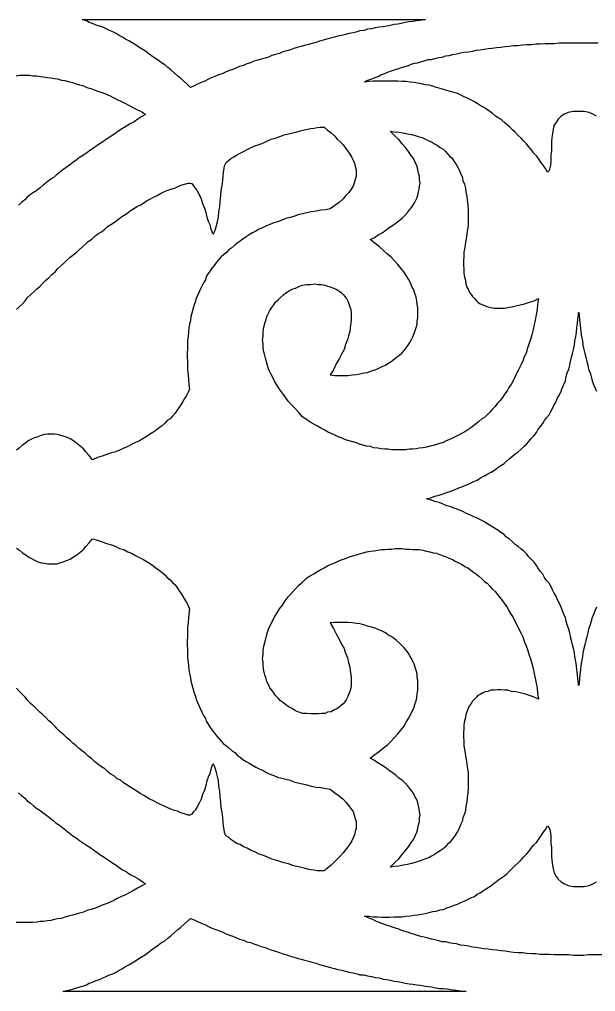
# Model space of a CAD drawing. Extents: x -372 to 372, y -358 to 358.
# Drawn here: x -201.6 to -160.5, y -146.8 to -77.5 of the extents above; entities that cross this region are included whole.
import ezdxf

# ---------------------------------------------------------------- set-up
doc = ezdxf.new("R2010")
doc.units = 0
doc.layers.add('LAYER_1', color=18, linetype='CONTINUOUS')

msp = doc.modelspace()

# ---------------------------------------------------------------- linework, layer by layer
at = {"layer": 'LAYER_1'}
for points in [[(-172.755, -77.538), (-173.03, -77.575), (-173.27, -77.613), (-173.545, -77.65), (-173.819, -77.687), (-174.094, -77.724), (-174.368, -77.799), (-174.609, -77.836), (-174.883, -77.873), (-175.158, -77.948), (-175.398, -77.985), (-175.673, -78.022), (-175.948, -78.06), (-176.222, -78.097), (-176.497, -78.171), (-176.771, -78.209), (-177.046, -78.283), (-177.321, -78.321), (-177.527, -78.395), (-177.801, -78.47), (-178.076, -78.507), (-178.35, -78.581), (-178.625, -78.656), (-178.9, -78.693), (-179.14, -78.768), (-179.415, -78.842), (-179.689, -78.917), (-179.929, -78.991), (-180.204, -79.066), (-180.444, -79.14), (-180.719, -79.215), (-180.994, -79.289), (-181.268, -79.364), (-181.508, -79.438), (-181.783, -79.513), (-182.023, -79.587), (-182.264, -79.662), (-182.538, -79.737), (-182.813, -79.811), (-183.053, -79.923), (-183.328, -79.997), (-183.602, -80.072), (-183.843, -80.184), (-184.083, -80.258), (-184.358, -80.333), (-184.598, -80.407), (-184.873, -80.482), (-185.113, -80.594), (-185.387, -80.668), (-185.628, -80.78), (-185.902, -80.854), (-186.108, -80.966), (-186.383, -81.078), (-186.623, -81.153), (-186.898, -81.264), (-187.138, -81.376), (-187.413, -81.451), (-187.653, -81.562), (-187.928, -81.674), (-188.168, -81.786), (-188.374, -81.898), (-188.649, -82.01), (-188.889, -82.121), (-189.129, -82.233), (-189.404, -82.345), (-189.644, -82.121), (-189.85, -81.935), (-190.09, -81.711), (-190.331, -81.525), (-190.537, -81.339), (-190.777, -81.115), (-191.017, -80.929), (-191.223, -80.743), (-191.463, -80.594), (-191.704, -80.407), (-191.944, -80.258), (-192.184, -80.109), (-192.425, -79.923), (-192.596, -79.774), (-192.836, -79.625), (-193.077, -79.476), (-193.317, -79.327), (-193.557, -79.178), (-193.798, -79.029), (-194.038, -78.917), (-194.244, -78.768), (-194.484, -78.656), (-194.69, -78.507), (-194.93, -78.395), (-195.171, -78.283), (-195.411, -78.171), (-195.651, -78.06), (-195.892, -77.985), (-196.132, -77.911), (-196.372, -77.799), (-196.612, -77.724), (-196.818, -77.613), (-197.024, -77.538), (-197.124, -77.507), (-172.641, -77.507)], [(-174.849, -85.512), (-174.54, -85.55), (-174.231, -85.587), (-173.922, -85.661), (-173.648, -85.699), (-173.373, -85.773), (-173.167, -85.848), (-172.892, -85.922), (-172.652, -86.034), (-172.412, -86.146), (-172.206, -86.22), (-172, -86.369), (-171.794, -86.481), (-171.588, -86.63), (-171.382, -86.742), (-171.21, -86.928), (-171.073, -87.077), (-170.901, -87.264), (-170.764, -87.375), (-170.627, -87.599), (-170.489, -87.785), (-170.352, -88.009), (-170.249, -88.233), (-170.146, -88.456), (-170.043, -88.717), (-169.975, -88.978), (-169.872, -89.239), (-169.803, -89.537), (-169.769, -89.798), (-169.7, -90.096), (-169.666, -90.394), (-169.631, -90.729), (-169.597, -91.102), (-169.597, -91.474), (-169.597, -91.847), (-169.597, -92.182), (-169.666, -92.592), (-169.734, -93.002), (-169.803, -93.375), (-169.837, -93.747), (-169.906, -94.083), (-169.906, -94.381), (-169.94, -94.716), (-169.94, -95.014), (-169.906, -95.312), (-169.906, -95.611), (-169.872, -95.871), (-169.803, -96.095), (-169.769, -96.356), (-169.7, -96.579), (-169.597, -96.728), (-169.528, -96.915), (-169.391, -97.101), (-169.288, -97.25), (-169.151, -97.399), (-169.013, -97.548), (-168.91, -97.66), (-168.739, -97.772), (-168.567, -97.846), (-168.396, -97.921), (-168.19, -97.995), (-167.984, -98.033), (-167.743, -98.07), (-167.022, -98.07), (-166.782, -98.033), (-166.508, -97.995), (-166.199, -97.921), (-165.89, -97.846), (-165.581, -97.772), (-165.237, -97.66), (-164.894, -97.548), (-164.585, -97.399), (-164.654, -97.809), (-164.688, -98.182), (-164.757, -98.554), (-164.826, -98.927), (-164.894, -99.262), (-164.963, -99.598), (-165.066, -99.97), (-165.169, -100.306), (-165.272, -100.641), (-165.375, -100.939), (-165.478, -101.275), (-165.615, -101.535), (-165.718, -101.834), (-165.855, -102.132), (-165.993, -102.43), (-166.13, -102.691), (-166.267, -102.989), (-166.405, -103.25), (-166.542, -103.51), (-166.714, -103.734), (-166.817, -103.958), (-166.988, -104.181), (-167.16, -104.442), (-167.331, -104.666), (-167.503, -104.852), (-167.675, -105.075), (-167.881, -105.299), (-168.052, -105.485), (-168.258, -105.672), (-168.43, -105.858), (-168.636, -105.97), (-168.842, -106.156), (-169.013, -106.305), (-169.219, -106.454), (-169.425, -106.603), (-169.631, -106.752), (-169.837, -106.901), (-170.078, -107.013), (-170.284, -107.125), (-170.524, -107.237), (-170.73, -107.348), (-170.97, -107.46), (-171.176, -107.535), (-171.382, -107.647), (-171.622, -107.721), (-171.863, -107.796), (-172.103, -107.87), (-172.343, -107.907), (-172.583, -107.982), (-172.824, -108.019), (-173.098, -108.056), (-173.304, -108.094), (-173.545, -108.131), (-173.785, -108.131), (-174.06, -108.168), (-175.055, -108.168), (-175.33, -108.131), (-175.536, -108.131), (-175.81, -108.094), (-176.05, -108.056), (-176.325, -108.019), (-176.565, -107.945), (-176.84, -107.907), (-177.08, -107.833), (-177.355, -107.758), (-177.561, -107.684), (-177.835, -107.609), (-178.076, -107.535), (-178.35, -107.46), (-178.591, -107.348), (-178.865, -107.237), (-179.106, -107.125), (-179.38, -107.013), (-179.621, -106.901), (-179.861, -106.752), (-180.101, -106.64), (-180.341, -106.491), (-180.616, -106.342), (-180.856, -106.193), (-181.097, -106.044), (-181.406, -105.821), (-181.68, -105.523), (-181.92, -105.262), (-182.195, -104.964), (-182.435, -104.703), (-182.641, -104.405), (-182.847, -104.144), (-183.053, -103.846), (-183.225, -103.585), (-183.396, -103.324), (-183.534, -103.026), (-183.671, -102.765), (-183.808, -102.467), (-183.911, -102.169), (-183.98, -101.908), (-184.049, -101.647), (-184.117, -101.349), (-184.186, -101.126), (-184.22, -100.865), (-184.22, -100.604), (-184.255, -100.343), (-184.22, -100.082), (-184.22, -99.821), (-184.186, -99.56), (-184.152, -99.337), (-184.083, -99.076), (-184.014, -98.89), (-183.946, -98.666), (-183.843, -98.443), (-183.74, -98.256), (-183.602, -98.033), (-183.465, -97.846), (-183.328, -97.66), (-183.156, -97.474), (-182.985, -97.325), (-182.779, -97.138), (-182.607, -96.989), (-182.367, -96.84), (-182.161, -96.728), (-181.92, -96.654), (-181.68, -96.542), (-181.406, -96.43), (-181.131, -96.393), (-180.822, -96.393), (-180.547, -96.356), (-180.307, -96.393), (-180.032, -96.393), (-179.792, -96.43), (-179.621, -96.505), (-179.38, -96.579), (-179.209, -96.654), (-179.003, -96.728), (-178.831, -96.84), (-178.659, -96.952), (-178.522, -97.101), (-178.385, -97.25), (-178.282, -97.399), (-178.179, -97.586), (-178.11, -97.772), (-178.041, -97.995), (-177.973, -98.182), (-177.938, -98.443), (-177.938, -98.666), (-177.938, -98.927), (-177.973, -99.151), (-178.007, -99.449), (-178.041, -99.747), (-178.144, -100.045), (-178.213, -100.343), (-178.35, -100.678), (-178.453, -101.014), (-178.625, -101.349), (-178.797, -101.684), (-179.003, -102.057), (-179.209, -102.467), (-179.449, -102.84), (-179.106, -102.877), (-178.179, -102.877), (-177.87, -102.84), (-177.561, -102.802), (-177.321, -102.765), (-177.046, -102.691), (-176.771, -102.653), (-176.497, -102.542), (-176.222, -102.467), (-175.982, -102.355), (-175.742, -102.243), (-175.501, -102.132), (-175.33, -102.02), (-175.089, -101.871), (-174.883, -101.722), (-174.712, -101.573), (-174.506, -101.424), (-174.334, -101.275), (-174.162, -101.088), (-174.025, -100.902), (-173.888, -100.716), (-173.751, -100.529), (-173.648, -100.306), (-173.545, -100.119), (-173.442, -99.896), (-173.373, -99.672), (-173.304, -99.449), (-173.236, -99.225), (-173.236, -99.002), (-173.201, -98.778), (-173.201, -98.554), (-173.201, -98.294), (-173.201, -98.033), (-173.236, -97.809), (-173.27, -97.548), (-173.304, -97.287), (-173.407, -97.027), (-173.476, -96.766), (-173.613, -96.542), (-173.716, -96.281), (-173.854, -96.02), (-174.025, -95.76), (-174.197, -95.499), (-174.403, -95.238), (-174.609, -94.977), (-174.849, -94.716), (-175.089, -94.455), (-175.364, -94.232), (-175.639, -93.971), (-175.913, -93.71), (-176.256, -93.449), (-176.6, -93.188), (-176.291, -93.039), (-176.016, -92.853), (-175.742, -92.704), (-175.467, -92.518), (-175.227, -92.331), (-174.986, -92.182), (-174.746, -91.996), (-174.54, -91.847), (-174.3, -91.661), (-174.128, -91.474), (-173.922, -91.251), (-173.785, -91.064), (-173.613, -90.878), (-173.476, -90.655), (-173.373, -90.468), (-173.27, -90.245), (-173.201, -90.021), (-173.133, -89.798), (-173.098, -89.611), (-173.064, -89.388), (-173.03, -89.164), (-173.064, -88.941), (-173.064, -88.68), (-173.133, -88.456), (-173.201, -88.195), (-173.27, -87.934), (-173.373, -87.674), (-173.51, -87.413), (-173.682, -87.189), (-173.854, -86.928), (-174.06, -86.63), (-174.3, -86.369), (-174.54, -86.071), (-174.849, -85.773), (-175.158, -85.475)], [(-174.06, -115.248), (-173.785, -115.248), (-173.545, -115.285), (-173.098, -115.285), (-172.824, -115.323), (-172.583, -115.397), (-172.343, -115.435), (-172.103, -115.509), (-171.863, -115.546), (-171.622, -115.621), (-171.382, -115.733), (-171.176, -115.807), (-170.97, -115.882), (-170.73, -115.993), (-170.524, -116.105), (-170.284, -116.217), (-170.078, -116.329), (-169.837, -116.478), (-169.631, -116.59), (-169.425, -116.739), (-169.219, -116.888), (-169.013, -117.037), (-168.842, -117.186), (-168.636, -117.372), (-168.43, -117.559), (-168.258, -117.67), (-168.052, -117.894), (-167.881, -118.08), (-167.675, -118.267), (-167.503, -118.49), (-167.331, -118.714), (-167.16, -118.937), (-166.988, -119.161), (-166.817, -119.384), (-166.714, -119.645), (-166.542, -119.906), (-166.405, -120.13), (-166.267, -120.391), (-166.13, -120.651), (-165.993, -120.949), (-165.855, -121.21), (-165.718, -121.508), (-165.615, -121.807), (-165.478, -122.142), (-165.375, -122.403), (-165.272, -122.738), (-165.169, -123.073), (-165.066, -123.409), (-164.963, -123.744), (-164.894, -124.117), (-164.826, -124.452), (-164.757, -124.788), (-164.688, -125.16), (-164.654, -125.533), (-164.585, -125.943), (-164.894, -125.794), (-165.237, -125.682), (-165.581, -125.57), (-165.89, -125.496), (-166.199, -125.421), (-166.508, -125.384), (-166.782, -125.309), (-167.022, -125.309), (-167.263, -125.272), (-167.503, -125.272), (-167.743, -125.309), (-167.984, -125.309), (-168.19, -125.384), (-168.396, -125.421), (-168.567, -125.496), (-168.739, -125.607), (-168.91, -125.682), (-169.013, -125.794), (-169.151, -125.943), (-169.288, -126.092), (-169.391, -126.241), (-169.528, -126.427), (-169.597, -126.613), (-169.7, -126.837), (-169.769, -127.023), (-169.803, -127.247), (-169.872, -127.508), (-169.906, -127.769), (-169.906, -128.029), (-169.94, -128.328), (-169.94, -128.626), (-169.906, -128.961), (-169.906, -129.259), (-169.837, -129.632), (-169.803, -129.967), (-169.734, -130.377), (-169.666, -130.75), (-169.597, -131.16), (-169.597, -131.569), (-169.597, -131.905), (-169.597, -132.277), (-169.631, -132.613), (-169.666, -132.948), (-169.7, -133.246), (-169.769, -133.582), (-169.803, -133.88), (-169.872, -134.103), (-169.975, -134.401), (-170.043, -134.662), (-170.146, -134.886), (-170.249, -135.147), (-170.352, -135.37), (-170.489, -135.557), (-170.627, -135.78), (-170.764, -135.966), (-170.901, -136.153), (-171.073, -136.265), (-171.21, -136.451), (-171.382, -136.6), (-171.588, -136.749), (-171.794, -136.861), (-172, -137.01), (-172.206, -137.122), (-172.412, -137.233), (-172.652, -137.308), (-172.892, -137.42), (-173.167, -137.494), (-173.373, -137.569), (-173.648, -137.643), (-173.922, -137.718), (-174.231, -137.755), (-174.54, -137.83), (-174.849, -137.867), (-175.158, -137.904), (-174.849, -137.606), (-174.54, -137.308), (-174.3, -137.01), (-174.06, -136.712), (-173.854, -136.451), (-173.682, -136.19), (-173.51, -135.929), (-173.373, -135.668), (-173.27, -135.408), (-173.201, -135.147), (-173.133, -134.886), (-173.064, -134.662), (-173.064, -134.401), (-173.03, -134.178), (-173.064, -133.954), (-173.098, -133.768), (-173.133, -133.544), (-173.201, -133.321), (-173.27, -133.097), (-173.373, -132.911), (-173.476, -132.687), (-173.613, -132.501), (-173.785, -132.277), (-173.922, -132.091), (-174.128, -131.905), (-174.3, -131.718), (-174.54, -131.569), (-174.746, -131.383), (-174.986, -131.197), (-175.227, -131.01), (-175.467, -130.824), (-175.742, -130.675), (-176.016, -130.489), (-176.291, -130.302), (-176.6, -130.153), (-176.256, -129.893), (-175.913, -129.632), (-175.639, -129.408), (-175.364, -129.185), (-175.089, -128.924), (-174.849, -128.663), (-174.609, -128.402), (-174.403, -128.141), (-174.197, -127.88), (-174.025, -127.582), (-173.854, -127.321), (-173.716, -127.061), (-173.613, -126.837), (-173.476, -126.576), (-173.407, -126.315), (-173.304, -126.055), (-173.27, -125.831), (-173.236, -125.57), (-173.201, -125.309), (-173.201, -125.048), (-173.201, -124.825), (-173.201, -124.601), (-173.236, -124.378), (-173.236, -124.154), (-173.304, -123.893), (-173.373, -123.67), (-173.442, -123.446), (-173.545, -123.26), (-173.648, -123.036), (-173.751, -122.85), (-173.888, -122.626), (-174.025, -122.44), (-174.162, -122.291), (-174.334, -122.105), (-174.506, -121.956), (-174.712, -121.769), (-174.883, -121.62), (-175.089, -121.471), (-175.33, -121.359), (-175.501, -121.21), (-175.742, -121.099), (-175.982, -120.987), (-176.222, -120.875), (-176.497, -120.8), (-176.771, -120.726), (-177.046, -120.651), (-177.321, -120.577), (-177.561, -120.54), (-177.87, -120.502), (-178.179, -120.465), (-179.106, -120.465), (-179.449, -120.502), (-179.209, -120.912), (-179.003, -121.285), (-178.797, -121.657), (-178.625, -122.03), (-178.453, -122.328), (-178.35, -122.664), (-178.213, -122.999), (-178.144, -123.334), (-178.041, -123.632), (-178.007, -123.931), (-177.973, -124.191), (-177.938, -124.452), (-177.938, -124.676), (-177.938, -124.937), (-177.973, -125.16), (-178.041, -125.384), (-178.11, -125.57), (-178.179, -125.756), (-178.282, -125.943), (-178.385, -126.129), (-178.522, -126.278), (-178.659, -126.39), (-178.831, -126.539), (-179.003, -126.651), (-179.209, -126.725), (-179.38, -126.837), (-179.621, -126.874), (-179.792, -126.949), (-180.032, -126.949), (-180.307, -126.986), (-180.822, -126.986), (-181.131, -126.949), (-181.406, -126.949), (-181.68, -126.874), (-181.92, -126.763), (-182.161, -126.613), (-182.367, -126.502), (-182.607, -126.353), (-182.779, -126.204), (-182.985, -126.055), (-183.156, -125.868), (-183.328, -125.682), (-183.465, -125.496), (-183.602, -125.309), (-183.74, -125.123), (-183.843, -124.899), (-183.946, -124.676), (-184.014, -124.489), (-184.083, -124.266), (-184.152, -124.042), (-184.186, -123.781), (-184.22, -123.521), (-184.22, -123.297), (-184.255, -123.036), (-184.22, -122.775), (-184.22, -122.515), (-184.186, -122.254), (-184.117, -121.993), (-184.049, -121.732), (-183.98, -121.434), (-183.911, -121.173), (-183.808, -120.875), (-183.671, -120.614), (-183.534, -120.316), (-183.396, -120.055), (-183.225, -119.794), (-183.053, -119.496), (-182.847, -119.235), (-182.641, -118.937), (-182.435, -118.639), (-182.195, -118.378), (-181.92, -118.08), (-181.68, -117.819), (-181.406, -117.596), (-181.097, -117.298), (-180.856, -117.149), (-180.616, -117), (-180.341, -116.851), (-180.101, -116.701), (-179.861, -116.59), (-179.621, -116.441), (-179.38, -116.329), (-179.106, -116.217), (-178.865, -116.105), (-178.591, -115.993), (-178.35, -115.919), (-178.076, -115.807), (-177.835, -115.733), (-177.561, -115.658), (-177.355, -115.584), (-177.08, -115.509), (-176.84, -115.435), (-176.565, -115.397), (-176.325, -115.36), (-176.05, -115.323), (-175.81, -115.285), (-175.536, -115.285), (-175.33, -115.248), (-175.055, -115.248), (-174.815, -115.211), (-174.3, -115.211)], [(-189.129, -141.668), (-188.889, -141.78), (-188.649, -141.891), (-188.374, -142.003), (-188.168, -142.115), (-187.928, -142.227), (-187.653, -142.338), (-187.413, -142.413), (-187.138, -142.525), (-186.898, -142.637), (-186.623, -142.748), (-186.383, -142.823), (-186.108, -142.935), (-185.902, -143.046), (-185.628, -143.121), (-185.387, -143.233), (-185.113, -143.27), (-184.873, -143.382), (-184.598, -143.456), (-184.358, -143.568), (-184.083, -143.643), (-183.843, -143.717), (-183.602, -143.829), (-183.328, -143.904), (-183.053, -143.978), (-182.813, -144.09), (-182.538, -144.164), (-182.264, -144.239), (-182.023, -144.313), (-181.783, -144.388), (-181.508, -144.462), (-181.268, -144.537), (-180.994, -144.612), (-180.719, -144.686), (-180.444, -144.761), (-180.204, -144.835), (-179.929, -144.91), (-179.689, -144.984), (-179.415, -145.059), (-179.14, -145.133), (-178.9, -145.208), (-178.625, -145.245), (-178.35, -145.32), (-178.076, -145.394), (-177.801, -145.431), (-177.527, -145.506), (-177.321, -145.58), (-177.046, -145.58), (-176.771, -145.655), (-176.497, -145.692), (-176.222, -145.767), (-175.948, -145.804), (-175.673, -145.878), (-175.398, -145.916), (-175.158, -145.953), (-174.883, -146.028), (-174.609, -146.065), (-174.368, -146.102), (-174.094, -146.177), (-173.819, -146.214), (-173.545, -146.251), (-173.27, -146.288), (-173.03, -146.326), (-172.755, -146.363), (-172.48, -146.4), (-172.206, -146.437), (-171.931, -146.512), (-171.657, -146.549), (-171.382, -146.549), (-171.107, -146.586), (-170.867, -146.624), (-170.592, -146.661), (-170.318, -146.698), (-170.043, -146.736), (-169.739, -146.772), (-198.466, -146.772), (-198.226, -146.698), (-197.985, -146.661), (-197.745, -146.586), (-197.505, -146.512), (-197.265, -146.437), (-197.024, -146.363), (-196.818, -146.288), (-196.612, -146.177), (-196.372, -146.102), (-196.132, -145.99), (-195.892, -145.916), (-195.651, -145.804), (-195.411, -145.692), (-195.171, -145.58), (-194.93, -145.506), (-194.69, -145.394), (-194.484, -145.245), (-194.244, -145.133), (-194.038, -144.984), (-193.798, -144.872), (-193.557, -144.723), (-193.317, -144.574), (-193.077, -144.425), (-192.836, -144.276), (-192.596, -144.127), (-192.425, -143.978), (-192.184, -143.792), (-191.944, -143.643), (-191.704, -143.456), (-191.463, -143.27), (-191.223, -143.158), (-191.017, -142.972), (-190.777, -142.786), (-190.537, -142.562), (-190.331, -142.376), (-190.09, -142.189), (-189.85, -141.966), (-189.644, -141.78), (-189.404, -141.556)]]:
    msp.add_lwpolyline(points, close=True, dxfattribs=at)
for points in [[(-160.464, -84.394), (-160.705, -84.245), (-160.979, -84.134), (-161.323, -84.059), (-162.125, -84.059), (-162.468, -84.134), (-162.743, -84.245), (-162.983, -84.394), (-163.189, -84.618), (-163.327, -84.842), (-163.464, -85.028), (-163.533, -85.326), (-163.601, -85.624), (-163.636, -85.922), (-163.67, -86.22), (-163.67, -86.556), (-163.67, -86.854), (-163.704, -87.152), (-163.704, -87.375), (-163.704, -87.636), (-163.738, -87.897), (-163.773, -88.083), (-163.841, -88.27), (-163.944, -88.382), (-164.082, -88.121), (-164.253, -87.897), (-164.425, -87.674), (-164.597, -87.413), (-164.734, -87.226), (-164.94, -87.003), (-165.112, -86.779), (-165.283, -86.593), (-165.455, -86.369), (-165.661, -86.146), (-165.832, -85.959), (-166.038, -85.773), (-166.244, -85.55), (-166.45, -85.363), (-166.622, -85.177), (-166.828, -85.028), (-167, -84.879), (-167.206, -84.693), (-167.411, -84.543), (-167.652, -84.394), (-167.858, -84.208), (-168.064, -84.059), (-168.304, -83.91), (-168.51, -83.761), (-168.75, -83.649), (-168.956, -83.5), (-169.162, -83.388), (-169.402, -83.239), (-169.643, -83.127), (-169.883, -83.016), (-170.123, -82.904), (-170.364, -82.792), (-170.604, -82.718), (-170.879, -82.643), (-171.119, -82.569), (-171.359, -82.494), (-171.599, -82.419), (-171.874, -82.345), (-172.114, -82.27), (-172.389, -82.196), (-172.664, -82.159), (-172.938, -82.084), (-173.213, -82.047), (-173.453, -82.01), (-173.728, -81.972), (-174.037, -81.935), (-174.311, -81.935), (-174.62, -81.898), (-176.371, -81.898), (-176.68, -81.935), (-176.989, -81.972), (-176.817, -81.861), (-176.611, -81.786), (-176.405, -81.711), (-176.234, -81.637), (-176.028, -81.562), (-175.822, -81.451), (-175.616, -81.376), (-175.444, -81.302), (-175.204, -81.227), (-174.998, -81.153), (-174.792, -81.078), (-174.552, -81.003), (-174.346, -80.929), (-174.105, -80.854), (-173.865, -80.78), (-173.659, -80.705), (-173.419, -80.631), (-173.213, -80.594), (-172.972, -80.519), (-172.732, -80.445), (-172.458, -80.37), (-172.217, -80.37), (-171.977, -80.295), (-171.702, -80.221), (-171.462, -80.184), (-171.187, -80.109), (-170.947, -80.072), (-170.707, -79.997), (-170.432, -79.96), (-170.158, -79.886), (-169.883, -79.848), (-169.574, -79.811), (-169.299, -79.774), (-169.025, -79.699), (-168.75, -79.662), (-168.476, -79.625), (-168.167, -79.587), (-167.892, -79.55), (-167.583, -79.513), (-167.274, -79.476), (-166.965, -79.438), (-166.691, -79.401), (-166.382, -79.364), (-166.073, -79.364), (-165.729, -79.327), (-165.421, -79.289), (-165.077, -79.289), (-164.768, -79.252), (-164.459, -79.252), (-164.116, -79.215), (-163.464, -79.215), (-163.121, -79.178), (-160.327, -79.178)], [(-201.83, -81.525), (-201.59, -81.488), (-200.869, -81.488), (-200.629, -81.525), (-200.354, -81.525), (-200.114, -81.562), (-199.873, -81.6), (-199.599, -81.637), (-199.359, -81.674), (-199.084, -81.711), (-198.878, -81.749), (-198.603, -81.823), (-198.363, -81.861), (-198.088, -81.935), (-197.814, -82.01), (-197.539, -82.084), (-197.299, -82.159), (-197.024, -82.233), (-196.784, -82.345), (-196.509, -82.419), (-196.235, -82.531), (-195.96, -82.643), (-195.686, -82.718), (-195.411, -82.829), (-195.136, -82.941), (-194.862, -83.09), (-194.621, -83.202), (-194.312, -83.351), (-194.038, -83.5), (-193.763, -83.649), (-193.454, -83.798), (-193.18, -83.947), (-192.871, -84.096), (-192.596, -84.283), (-192.871, -84.432), (-193.145, -84.618), (-193.42, -84.804), (-193.695, -84.953), (-193.969, -85.102), (-194.244, -85.289), (-194.518, -85.438), (-194.759, -85.624), (-194.999, -85.81), (-195.274, -85.959), (-195.548, -86.146), (-195.789, -86.332), (-196.063, -86.481), (-196.303, -86.667), (-196.578, -86.854), (-196.818, -87.04), (-197.024, -87.189), (-197.299, -87.338), (-197.539, -87.525), (-197.78, -87.711), (-198.02, -87.897), (-198.26, -88.046), (-198.5, -88.233), (-198.741, -88.419), (-198.981, -88.605), (-199.187, -88.791), (-199.427, -88.941), (-199.668, -89.127), (-199.908, -89.313), (-200.114, -89.499), (-200.354, -89.686), (-200.594, -89.835), (-200.8, -89.984), (-201.041, -90.17), (-201.212, -90.356), (-201.453, -90.543), (-201.658, -90.729)], [(-201.796, -98.182), (-201.59, -97.958), (-201.384, -97.772), (-201.178, -97.548), (-201.006, -97.325), (-200.8, -97.138), (-200.56, -96.915), (-200.354, -96.691), (-200.148, -96.542), (-199.942, -96.319), (-199.702, -96.095), (-199.496, -95.909), (-199.29, -95.685), (-199.05, -95.499), (-198.878, -95.275), (-198.672, -95.089), (-198.432, -94.865), (-198.226, -94.679), (-197.985, -94.455), (-197.78, -94.306), (-197.539, -94.12), (-197.333, -93.934), (-197.093, -93.71), (-196.887, -93.524), (-196.681, -93.338), (-196.441, -93.151), (-196.235, -92.965), (-195.995, -92.779), (-195.754, -92.63), (-195.514, -92.443), (-195.308, -92.257), (-195.068, -92.108), (-194.827, -91.959), (-194.621, -91.81), (-194.381, -91.623), (-194.175, -91.474), (-193.935, -91.325), (-193.695, -91.139), (-193.454, -90.99), (-193.214, -90.841), (-192.974, -90.729), (-192.733, -90.58), (-192.527, -90.431), (-192.287, -90.319), (-192.047, -90.17), (-191.772, -90.058), (-191.532, -89.909), (-191.292, -89.798), (-191.051, -89.686), (-190.811, -89.611), (-190.537, -89.537), (-190.331, -89.425), (-190.09, -89.313), (-189.816, -89.239), (-189.575, -89.164), (-189.438, -89.164), (-189.301, -89.201), (-189.198, -89.35), (-189.06, -89.537), (-188.923, -89.723), (-188.786, -89.984), (-188.649, -90.282), (-188.546, -90.617), (-188.408, -90.953), (-188.305, -91.251), (-188.237, -91.586), (-188.134, -91.884), (-188.031, -92.108), (-187.962, -92.369), (-187.893, -92.555), (-187.859, -92.704), (-187.79, -92.779), (-187.756, -92.779), (-187.687, -92.63), (-187.619, -92.443), (-187.55, -92.182), (-187.481, -91.922), (-187.413, -91.586), (-187.378, -91.214), (-187.31, -90.841), (-187.275, -90.468), (-187.241, -90.058), (-187.207, -89.686), (-187.138, -89.35), (-187.104, -88.978), (-187.069, -88.68), (-187.035, -88.382), (-187.001, -88.121), (-186.966, -87.934), (-186.898, -87.785), (-186.864, -87.711), (-186.692, -87.562), (-186.52, -87.413), (-186.314, -87.301), (-186.108, -87.189), (-185.868, -87.04), (-185.628, -86.928), (-185.353, -86.779), (-185.079, -86.63), (-184.804, -86.518), (-184.495, -86.407), (-184.186, -86.295), (-183.911, -86.146), (-183.637, -86.034), (-183.328, -85.959), (-183.019, -85.848), (-182.71, -85.736), (-182.401, -85.661), (-182.092, -85.587), (-181.817, -85.512), (-181.577, -85.438), (-181.303, -85.363), (-181.062, -85.326), (-180.822, -85.289), (-180.582, -85.251), (-180.376, -85.214), (-180.17, -85.177), (-179.861, -85.177), (-179.621, -85.401), (-179.38, -85.587), (-179.14, -85.81), (-178.934, -86.034), (-178.728, -86.22), (-178.522, -86.444), (-178.35, -86.667), (-178.179, -86.891), (-178.041, -87.115), (-177.904, -87.338), (-177.801, -87.525), (-177.698, -87.748), (-177.664, -87.972), (-177.595, -88.233), (-177.595, -88.456), (-177.595, -88.68), (-177.664, -88.903), (-177.733, -89.164), (-177.801, -89.388), (-177.938, -89.611), (-178.11, -89.835), (-178.316, -90.058), (-178.522, -90.282), (-178.797, -90.543), (-179.106, -90.766), (-179.449, -90.99), (-179.758, -91.064), (-180.101, -91.102), (-180.444, -91.176), (-180.788, -91.214), (-181.097, -91.288), (-181.406, -91.363), (-181.749, -91.437), (-182.023, -91.549), (-182.298, -91.623), (-182.607, -91.698), (-182.882, -91.81), (-183.191, -91.922), (-183.465, -91.996), (-183.74, -92.108), (-183.98, -92.22), (-184.22, -92.331), (-184.495, -92.443), (-184.735, -92.592), (-184.976, -92.704), (-185.216, -92.853), (-185.422, -93.002), (-185.662, -93.151), (-185.868, -93.3), (-186.074, -93.449), (-186.246, -93.598), (-186.452, -93.785), (-186.658, -93.934), (-186.829, -94.12), (-187.035, -94.269), (-187.207, -94.418), (-187.378, -94.604), (-187.55, -94.791), (-187.687, -95.014), (-187.859, -95.201), (-187.996, -95.424), (-188.134, -95.611), (-188.271, -95.834), (-188.34, -96.058), (-188.477, -96.281), (-188.58, -96.505), (-188.683, -96.691), (-188.786, -96.915), (-188.889, -97.176), (-188.992, -97.399), (-189.06, -97.66), (-189.163, -97.921), (-189.232, -98.182), (-189.301, -98.443), (-189.369, -98.703), (-189.404, -98.964), (-189.472, -99.225), (-189.507, -99.486), (-189.541, -99.784), (-189.575, -100.082), (-189.61, -100.38), (-189.61, -100.678), (-189.61, -100.976), (-189.644, -101.275), (-189.644, -101.573), (-189.61, -101.871), (-189.61, -102.206), (-189.61, -102.504), (-189.575, -102.84), (-189.541, -103.175), (-189.507, -103.51), (-189.472, -103.846), (-189.575, -104.069), (-189.678, -104.293), (-189.816, -104.516), (-189.953, -104.74), (-190.09, -104.964), (-190.228, -105.187), (-190.365, -105.374), (-190.502, -105.56), (-190.674, -105.783), (-190.845, -105.97), (-191.051, -106.082), (-191.223, -106.268), (-191.429, -106.454), (-191.635, -106.603), (-191.875, -106.79), (-192.081, -106.939), (-192.322, -107.088), (-192.562, -107.237), (-192.802, -107.386), (-193.042, -107.535), (-193.317, -107.647), (-193.592, -107.796), (-193.866, -107.945), (-194.141, -108.056), (-194.45, -108.206), (-194.724, -108.317), (-195.033, -108.392), (-195.377, -108.504), (-195.686, -108.615), (-196.029, -108.727), (-196.372, -108.876), (-196.612, -108.578), (-196.853, -108.317), (-197.024, -108.094), (-197.265, -107.907), (-197.505, -107.721), (-197.745, -107.535), (-197.985, -107.386), (-198.226, -107.274), (-198.466, -107.199), (-198.706, -107.125), (-198.912, -107.088), (-199.118, -107.05), (-199.599, -107.05), (-199.839, -107.088), (-200.045, -107.162), (-200.285, -107.237), (-200.526, -107.311), (-200.732, -107.423), (-200.972, -107.535), (-201.144, -107.684), (-201.384, -107.833), (-201.59, -108.019), (-201.796, -108.206)], [(-160.464, -119.384), (-160.567, -119.645), (-160.67, -119.906), (-160.773, -120.13), (-160.842, -120.391), (-160.911, -120.651), (-161.014, -120.949), (-161.082, -121.21), (-161.151, -121.508), (-161.22, -121.769), (-161.288, -122.067), (-161.357, -122.328), (-161.426, -122.626), (-161.46, -122.924), (-161.529, -123.26), (-161.563, -123.558), (-161.597, -123.856), (-161.632, -124.191), (-161.666, -124.489), (-161.7, -124.788), (-161.718, -124.955), (-161.72, -124.944), (-161.722, -124.955), (-161.724, -124.949), (-161.725, -124.955), (-161.728, -124.944), (-161.73, -124.955), (-161.748, -124.788), (-161.782, -124.489), (-161.816, -124.191), (-161.85, -123.856), (-161.885, -123.558), (-161.919, -123.26), (-161.988, -122.924), (-162.022, -122.626), (-162.091, -122.328), (-162.159, -122.067), (-162.228, -121.769), (-162.297, -121.508), (-162.365, -121.21), (-162.434, -120.949), (-162.537, -120.651), (-162.606, -120.391), (-162.674, -120.13), (-162.777, -119.906), (-162.88, -119.645), (-162.983, -119.384), (-163.086, -119.124), (-163.224, -118.863), (-163.327, -118.602), (-163.464, -118.378), (-163.601, -118.155), (-163.704, -117.894), (-163.841, -117.67), (-164.013, -117.484), (-164.15, -117.26), (-164.288, -117.037), (-164.459, -116.813), (-164.631, -116.59), (-164.734, -116.403), (-164.906, -116.18), (-165.077, -115.993), (-165.283, -115.807), (-165.455, -115.584), (-165.626, -115.397), (-165.832, -115.248), (-166.038, -115.062), (-166.244, -114.913), (-166.45, -114.727), (-166.656, -114.54), (-166.862, -114.391), (-167.034, -114.205), (-167.274, -114.056), (-167.48, -113.907), (-167.72, -113.758), (-167.961, -113.609), (-168.201, -113.46), (-168.441, -113.311), (-168.716, -113.161), (-168.956, -113.05), (-169.196, -112.938), (-169.437, -112.826), (-169.711, -112.714), (-169.986, -112.565), (-170.261, -112.453), (-170.535, -112.342), (-170.844, -112.23), (-171.119, -112.155), (-171.393, -112.044), (-171.668, -111.932), (-171.977, -111.857), (-172.286, -111.745), (-172.595, -111.671), (-172.286, -111.596), (-171.977, -111.485), (-171.668, -111.41), (-171.393, -111.298), (-171.119, -111.224), (-170.844, -111.112), (-170.535, -111), (-170.261, -110.888), (-169.986, -110.777), (-169.711, -110.665), (-169.437, -110.553), (-169.196, -110.441), (-168.956, -110.329), (-168.716, -110.18), (-168.441, -110.031), (-168.201, -109.882), (-167.961, -109.771), (-167.72, -109.621), (-167.48, -109.435), (-167.274, -109.286), (-167.034, -109.137), (-166.862, -108.988), (-166.656, -108.802), (-166.45, -108.615), (-166.244, -108.466), (-166.038, -108.317), (-165.832, -108.131), (-165.626, -107.945), (-165.455, -107.758), (-165.283, -107.572), (-165.077, -107.348), (-164.906, -107.162), (-164.734, -106.939), (-164.631, -106.752), (-164.459, -106.529), (-164.288, -106.305), (-164.15, -106.082), (-164.013, -105.895), (-163.841, -105.672), (-163.704, -105.448), (-163.601, -105.224), (-163.464, -104.964), (-163.327, -104.74), (-163.224, -104.479), (-163.086, -104.256), (-162.983, -103.995), (-162.88, -103.734), (-162.777, -103.51), (-162.674, -103.25), (-162.606, -102.951), (-162.537, -102.691), (-162.434, -102.43), (-162.365, -102.132), (-162.297, -101.871), (-162.228, -101.573), (-162.159, -101.312), (-162.091, -101.014), (-162.022, -100.716), (-161.988, -100.418), (-161.919, -100.119), (-161.885, -99.784), (-161.85, -99.486), (-161.816, -99.151), (-161.782, -98.89), (-161.748, -98.554), (-161.73, -98.387), (-161.728, -98.398), (-161.725, -98.387), (-161.724, -98.393), (-161.722, -98.387), (-161.72, -98.398), (-161.718, -98.387), (-161.7, -98.554), (-161.666, -98.89), (-161.632, -99.151), (-161.597, -99.486), (-161.563, -99.784), (-161.529, -100.119), (-161.46, -100.418), (-161.426, -100.716), (-161.357, -101.014), (-161.288, -101.312), (-161.22, -101.573), (-161.151, -101.871), (-161.082, -102.132), (-161.014, -102.43), (-160.911, -102.691), (-160.842, -102.951), (-160.773, -103.25), (-160.67, -103.51), (-160.567, -103.734), (-160.464, -103.995)], [(-201.796, -115.174), (-201.59, -115.323), (-201.384, -115.509), (-201.144, -115.658), (-200.972, -115.807), (-200.732, -115.919), (-200.526, -116.031), (-200.285, -116.143), (-200.045, -116.217), (-199.839, -116.254), (-199.599, -116.292), (-198.912, -116.292), (-198.706, -116.217), (-198.466, -116.143), (-198.226, -116.068), (-197.985, -115.956), (-197.745, -115.807), (-197.505, -115.658), (-197.265, -115.472), (-197.024, -115.285), (-196.853, -115.062), (-196.612, -114.801), (-196.372, -114.503), (-196.029, -114.615), (-195.686, -114.727), (-195.377, -114.838), (-195.033, -114.95), (-194.724, -115.062), (-194.45, -115.211), (-194.141, -115.285), (-193.866, -115.435), (-193.592, -115.546), (-193.317, -115.695), (-193.042, -115.844), (-192.802, -115.956), (-192.562, -116.105), (-192.322, -116.254), (-192.081, -116.403), (-191.875, -116.59), (-191.635, -116.739), (-191.429, -116.925), (-191.223, -117.074), (-191.051, -117.26), (-190.845, -117.447), (-190.674, -117.633), (-190.502, -117.782), (-190.365, -117.968), (-190.228, -118.192), (-190.09, -118.378), (-189.953, -118.602), (-189.816, -118.825), (-189.678, -119.049), (-189.575, -119.273), (-189.472, -119.533), (-189.507, -119.869), (-189.541, -120.167), (-189.575, -120.502), (-189.61, -120.838), (-189.61, -121.173), (-189.61, -121.471), (-189.644, -121.807), (-189.644, -122.105), (-189.61, -122.365), (-189.61, -122.701), (-189.61, -122.999), (-189.575, -123.297), (-189.541, -123.558), (-189.507, -123.856), (-189.472, -124.117), (-189.404, -124.415), (-189.369, -124.639), (-189.301, -124.899), (-189.232, -125.16), (-189.163, -125.421), (-189.06, -125.682), (-188.992, -125.943), (-188.889, -126.166), (-188.786, -126.427), (-188.683, -126.651), (-188.58, -126.874), (-188.477, -127.098), (-188.34, -127.321), (-188.271, -127.508), (-188.134, -127.731), (-187.996, -127.955), (-187.859, -128.141), (-187.687, -128.365), (-187.55, -128.551), (-187.378, -128.737), (-187.207, -128.924), (-187.035, -129.11), (-186.829, -129.259), (-186.658, -129.408), (-186.452, -129.594), (-186.246, -129.744), (-186.074, -129.93), (-185.868, -130.079), (-185.662, -130.228), (-185.422, -130.377), (-185.216, -130.489), (-184.976, -130.638), (-184.735, -130.787), (-184.495, -130.899), (-184.22, -131.01), (-183.98, -131.16), (-183.74, -131.271), (-183.465, -131.383), (-183.191, -131.495), (-182.882, -131.569), (-182.607, -131.644), (-182.298, -131.718), (-182.023, -131.83), (-181.749, -131.905), (-181.406, -131.979), (-181.097, -132.054), (-180.788, -132.128), (-180.444, -132.203), (-180.101, -132.24), (-179.758, -132.315), (-179.449, -132.352), (-179.106, -132.613), (-178.797, -132.836), (-178.522, -133.06), (-178.316, -133.284), (-178.11, -133.544), (-177.938, -133.768), (-177.801, -133.954), (-177.733, -134.215), (-177.664, -134.439), (-177.595, -134.662), (-177.595, -134.923), (-177.595, -135.147), (-177.664, -135.37), (-177.698, -135.594), (-177.801, -135.817), (-177.904, -136.041), (-178.041, -136.265), (-178.179, -136.451), (-178.35, -136.674), (-178.522, -136.898), (-178.728, -137.122), (-178.934, -137.345), (-179.14, -137.532), (-179.38, -137.755), (-179.621, -137.979), (-179.861, -138.165), (-180.376, -138.165), (-180.582, -138.128), (-180.822, -138.09), (-181.062, -138.053), (-181.303, -137.979), (-181.577, -137.904), (-181.817, -137.867), (-182.092, -137.792), (-182.401, -137.681), (-182.71, -137.606), (-183.019, -137.494), (-183.328, -137.42), (-183.637, -137.308), (-183.911, -137.196), (-184.186, -137.084), (-184.495, -136.973), (-184.804, -136.824), (-185.079, -136.712), (-185.353, -136.563), (-185.628, -136.451), (-185.868, -136.302), (-186.108, -136.227), (-186.314, -136.078), (-186.52, -135.929), (-186.692, -135.78), (-186.864, -135.668), (-186.898, -135.594), (-186.966, -135.445), (-187.001, -135.221), (-187.035, -134.998), (-187.069, -134.7), (-187.104, -134.364), (-187.138, -133.992), (-187.207, -133.656), (-187.241, -133.284), (-187.275, -132.874), (-187.31, -132.501), (-187.378, -132.128), (-187.413, -131.756), (-187.481, -131.458), (-187.55, -131.16), (-187.619, -130.936), (-187.687, -130.712), (-187.756, -130.563), (-187.79, -130.563), (-187.859, -130.638), (-187.893, -130.787), (-187.962, -131.01), (-188.031, -131.234), (-188.134, -131.495), (-188.237, -131.756), (-188.305, -132.091), (-188.408, -132.426), (-188.546, -132.725), (-188.649, -133.06), (-188.786, -133.358), (-188.923, -133.619), (-189.06, -133.842), (-189.198, -133.992), (-189.301, -134.141), (-189.438, -134.215), (-189.575, -134.215), (-189.816, -134.103), (-190.09, -134.029), (-190.331, -133.917), (-190.537, -133.88), (-190.811, -133.768), (-191.051, -133.656), (-191.292, -133.544), (-191.532, -133.433), (-191.772, -133.321), (-192.047, -133.172), (-192.287, -133.06), (-192.527, -132.911), (-192.733, -132.799), (-192.974, -132.65), (-193.214, -132.501), (-193.454, -132.352), (-193.695, -132.203), (-193.935, -132.054), (-194.175, -131.905), (-194.381, -131.718), (-194.621, -131.607), (-194.827, -131.42), (-195.068, -131.271), (-195.308, -131.085), (-195.514, -130.899), (-195.754, -130.75), (-195.995, -130.563), (-196.235, -130.377), (-196.441, -130.191), (-196.681, -130.004), (-196.887, -129.818), (-197.093, -129.632), (-197.333, -129.445), (-197.539, -129.259), (-197.78, -129.073), (-197.985, -128.886), (-198.226, -128.663), (-198.432, -128.477), (-198.672, -128.29), (-198.878, -128.067), (-199.05, -127.88), (-199.29, -127.657), (-199.496, -127.471), (-199.702, -127.247), (-199.942, -127.023), (-200.148, -126.874), (-200.354, -126.651), (-200.56, -126.427), (-200.8, -126.241), (-201.006, -126.017), (-201.178, -125.794), (-201.384, -125.607), (-201.59, -125.384), (-201.796, -125.16)], [(-201.658, -132.613), (-201.453, -132.799), (-201.212, -132.985), (-201.041, -133.172), (-200.8, -133.358), (-200.594, -133.544), (-200.354, -133.731), (-200.114, -133.88), (-199.908, -134.029), (-199.668, -134.215), (-199.427, -134.401), (-199.187, -134.588), (-198.981, -134.774), (-198.741, -134.923), (-198.5, -135.109), (-198.26, -135.296), (-198.02, -135.482), (-197.78, -135.668), (-197.539, -135.817), (-197.299, -136.004), (-197.024, -136.19), (-196.818, -136.339), (-196.578, -136.488), (-196.303, -136.674), (-196.063, -136.861), (-195.789, -137.047), (-195.548, -137.196), (-195.274, -137.382), (-194.999, -137.569), (-194.759, -137.718), (-194.518, -137.904), (-194.244, -138.09), (-193.969, -138.24), (-193.695, -138.426), (-193.42, -138.575), (-193.145, -138.724), (-192.871, -138.91), (-192.596, -139.097), (-192.871, -139.246), (-193.18, -139.395), (-193.454, -139.581), (-193.763, -139.73), (-194.038, -139.879), (-194.312, -139.991), (-194.621, -140.14), (-194.862, -140.289), (-195.136, -140.401), (-195.411, -140.513), (-195.686, -140.624), (-195.96, -140.736), (-196.235, -140.848), (-196.509, -140.922), (-196.784, -140.997), (-197.024, -141.109), (-197.299, -141.183), (-197.539, -141.258), (-197.814, -141.332), (-198.088, -141.407), (-198.363, -141.481), (-198.603, -141.556), (-198.878, -141.593), (-199.084, -141.63), (-199.359, -141.705), (-199.599, -141.742), (-199.873, -141.78), (-200.114, -141.78), (-200.354, -141.817), (-200.629, -141.854), (-201.83, -141.854)], [(-159.984, -144.164), (-161.014, -144.164), (-161.357, -144.202), (-162.091, -144.202), (-162.434, -144.164), (-163.464, -144.164), (-163.807, -144.127), (-164.459, -144.127), (-164.768, -144.09), (-165.077, -144.09), (-165.421, -144.053), (-165.729, -144.015), (-166.073, -144.015), (-166.382, -143.978), (-166.691, -143.941), (-166.965, -143.904), (-167.274, -143.866), (-167.583, -143.829), (-167.892, -143.792), (-168.167, -143.754), (-168.476, -143.717), (-168.75, -143.68), (-169.025, -143.643), (-169.299, -143.605), (-169.574, -143.531), (-169.883, -143.494), (-170.158, -143.456), (-170.432, -143.382), (-170.707, -143.345), (-170.947, -143.307), (-171.187, -143.233), (-171.462, -143.233), (-171.702, -143.158), (-171.977, -143.084), (-172.217, -143.046), (-172.458, -142.972), (-172.732, -142.897), (-172.972, -142.86), (-173.213, -142.786), (-173.419, -142.711), (-173.659, -142.637), (-173.865, -142.562), (-174.105, -142.488), (-174.346, -142.413), (-174.552, -142.338), (-174.792, -142.264), (-174.998, -142.189), (-175.204, -142.115), (-175.444, -142.04), (-175.616, -141.966), (-175.822, -141.891), (-176.028, -141.817), (-176.234, -141.742), (-176.405, -141.63), (-176.611, -141.556), (-176.817, -141.481), (-176.989, -141.407), (-176.68, -141.407), (-176.371, -141.444), (-176.062, -141.444), (-175.753, -141.481), (-175.204, -141.481), (-174.895, -141.444), (-174.311, -141.444), (-174.037, -141.407), (-173.728, -141.37), (-173.453, -141.332), (-173.213, -141.295), (-172.938, -141.258), (-172.664, -141.221), (-172.389, -141.146), (-172.114, -141.072), (-171.874, -141.034), (-171.599, -140.96), (-171.359, -140.922), (-171.119, -140.811), (-170.879, -140.736), (-170.604, -140.624), (-170.364, -140.55), (-170.123, -140.438), (-169.883, -140.326), (-169.643, -140.214), (-169.402, -140.103), (-169.162, -139.991), (-168.956, -139.842), (-168.75, -139.73), (-168.51, -139.581), (-168.304, -139.432), (-168.064, -139.283), (-167.858, -139.134), (-167.652, -138.985), (-167.411, -138.798), (-167.206, -138.649), (-167, -138.5), (-166.828, -138.351), (-166.622, -138.165), (-166.45, -137.979), (-166.244, -137.792), (-166.038, -137.606), (-165.832, -137.382), (-165.661, -137.196), (-165.455, -136.973), (-165.283, -136.786), (-165.112, -136.563), (-164.94, -136.339), (-164.734, -136.153), (-164.597, -135.929), (-164.425, -135.706), (-164.253, -135.445), (-164.082, -135.221), (-163.944, -134.96), (-163.841, -135.109), (-163.773, -135.258), (-163.738, -135.482), (-163.704, -135.706), (-163.704, -135.966), (-163.704, -136.227), (-163.67, -136.488), (-163.67, -136.824), (-163.67, -137.122), (-163.636, -137.42), (-163.601, -137.755), (-163.533, -138.016), (-163.464, -138.314), (-163.327, -138.575), (-163.189, -138.761), (-162.983, -138.948), (-162.743, -139.097), (-162.468, -139.208), (-162.125, -139.283), (-161.323, -139.283), (-160.979, -139.208), (-160.705, -139.097), (-160.464, -138.948)]]:
    msp.add_lwpolyline(points, dxfattribs=at)

doc.saveas('drawing.dxf')
